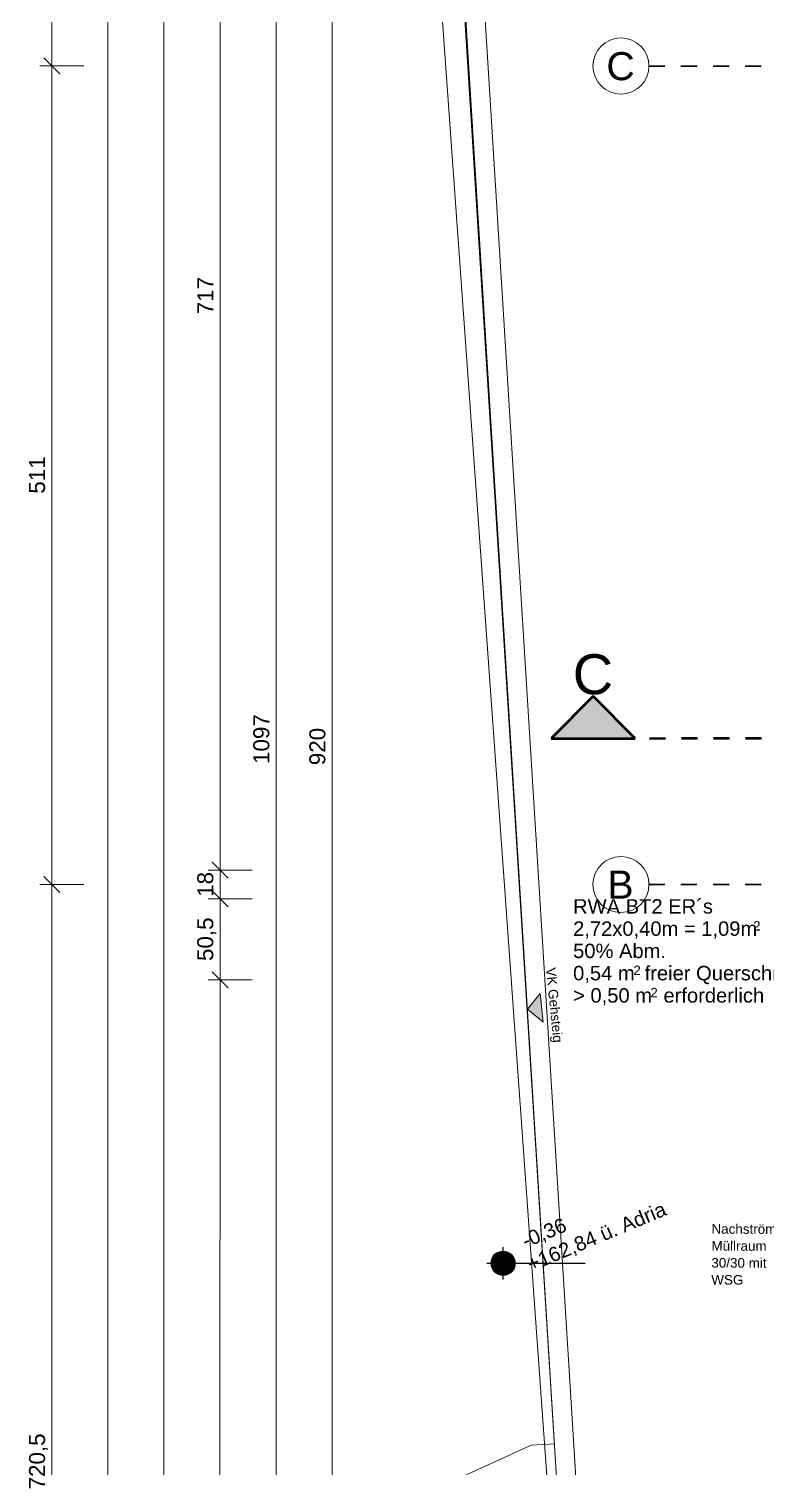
# Model space of a CAD drawing. Header units: metres. Extents: x -67.4 to -19.1, y 43.9 to 93.
# Drawn here: x -60.12 to -55.51, y 51.47 to 60.46 of the extents above; entities that cross this region are included whole.
import ezdxf

# ---------------------------------------------------------------- set-up
doc = ezdxf.new("R2010")
doc.units = ezdxf.units.M
doc.linetypes.add('Achse', pattern=[0.009, 0.005, -0.002, 0, -0.002])
doc.linetypes.add('Strich Punkt Mittel', pattern=[0.015875, 0.00635, -0.004763, 0, -0.004763])
for name, color, linetype, lineweight in [('A-DETL-GENF_', 92, 'Continuous', 13), ('A-DETL-THIN', 151, 'Continuous', 5), ('A_2D', 7, 'Continuous', 13), ('A_Bemassung-50_', 4, 'Continuous', 9), ('A_Bemassung_', 4, 'Continuous', 9), ('A_Beschriftung_', 7, 'Continuous', 9), ('A_Raster_', 1, 'Continuous', 9), ('G-ANNO-DIMS_', 111, 'Continuous', 9), ('G-ANNO-SYMB_', 111, 'Continuous', 9), ('Geländevolumenkörper', 7, 'Continuous', 5), ('Sekundäre Höhenlinien', 250, 'Continuous', 5), ('Text', 130, 'Continuous', 9)]:
    doc.layers.add(name, color=color, linetype=linetype, lineweight=lineweight)
doc.styles.add('Arial_1', font='arial.ttf', dxfattribs={"height": 0.175})
doc.styles.add('Arial_2', font='arial.ttf', dxfattribs={"height": 0.09})
doc.styles.add('Arial_4', font='arial.ttf', dxfattribs={"height": 0.05849})
doc.styles.add('Arial_5', font='arial.ttf', dxfattribs={"height": 0.1})
doc.styles.add('Arial_6', font='arial.ttf', dxfattribs={"height": 0.06})
doc.styles.add('Arial_8', font='arial.ttf', dxfattribs={"height": 0.25})
doc.dimstyles.new('WGA-Bemaßung', dxfattribs={"dimscale": 0.3048, "dimtxt": 0.102026, "dimasz": 0.328084, "dimexe": 0.246063, "dimexo": 0.0625, "dimgap": 0.04101, "dimtad": 1, "dimdec": 1, "dimlfac": 100, "dimrnd": 0.5, "dimdsep": 46, "dimtxsty": 'Arial_5', "dimblk1": 'OBLIQUE', "dimblk2": 'OBLIQUE', "dimsah": 1, "dimcen": 0.09, "dimdle": 0.246063, "dimazin": 2, "dimtfac": 1, "dimtdec": 4, "dimtix": 1, "dimtmove": 0, "dimatfit": 3, "dimfxl": 0.656168, "dimfxlon": 1, "dimtvp": 1, "dimtolj": 1, "dimtzin": 0, "dimarcsym": 2})

# ---------------------------------------------------------------- blocks, each defined once
blk = doc.blocks.new('Raster - BS_Achse-112124-263_PP_00EG_BT2')
at = {"layer": 'A_Beschriftung_'}
blk.add_circle((0, 0), 0.0035, dxfattribs=at)
blk = doc.blocks.new('DIMBLOCK50-263_PP_00EG_BT2')
at = {"layer": 'A_Bemassung-50_', "lineweight": 35, "transparency": 16777216}
for p, q in [((-59.9714, 62.6217), (-60.0214, 62.6717)), ((-59.9714, 62.6217), (-59.9214, 62.5717)), ((-59.9714, 60.229), (-60.0214, 60.279)), ((-59.9714, 60.229), (-59.9214, 60.179))]:
    blk.add_line(p, q, dxfattribs=at)
at = {"layer": 'A_Bemassung-50_', "transparency": 16777216}
for p, q in [((-59.9714, 62.6217), (-60.0464, 62.6217)), ((-59.9714, 62.6217), (-59.9714, 60.229)), ((-59.9714, 62.6217), (-59.7714, 62.6217)), ((-59.9714, 60.229), (-60.0464, 60.229)), ((-59.9714, 60.229), (-59.7714, 60.229))]:
    blk.add_line(p, q, dxfattribs=at)
at = {"layer": 'A_Bemassung-50_', "color": 0, "transparency": 16777216, "insert": (-60.1137, 61.2519), "char_height": 0.1, "width": 0.416266, "attachment_point": 1, "rotation": 90, "line_spacing_factor": 0.941778, "style": 'Arial_5'}
blk.add_mtext('239,5', dxfattribs=at)
blk = doc.blocks.new('_Oblique')
at = {"color": 0, "linetype": 'ByBlock', "lineweight": -2}
blk.add_line((-0.5, -0.5), (0.5, 0.5), dxfattribs=at)
blk = doc.blocks.new('DIMBLOCK51-263_PP_00EG_BT2')
at = {"layer": 'A_Bemassung-50_', "transparency": 16777216}
for p, q in [((-59.9714, 60.229), (-60.0464, 60.229)), ((-59.9714, 60.229), (-59.9716, 55.119)), ((-59.9714, 60.229), (-59.7714, 60.229)), ((-59.9716, 55.119), (-60.0466, 55.119)), ((-59.9716, 55.119), (-59.7716, 55.119))]:
    blk.add_line(p, q, dxfattribs=at)
at = {"layer": 'A_Bemassung-50_', "lineweight": 35, "transparency": 16777216}
for p, q in [((-59.9714, 60.229), (-60.0214, 60.279)), ((-59.9714, 60.229), (-59.9214, 60.179)), ((-59.9716, 55.119), (-60.0216, 55.169)), ((-59.9716, 55.119), (-59.9216, 55.069))]:
    blk.add_line(p, q, dxfattribs=at)
at = {"layer": 'A_Bemassung-50_', "color": 0, "transparency": 16777216, "insert": (-60.1138, 57.5587), "char_height": 0.1, "width": 0.276883, "attachment_point": 1, "rotation": 90, "line_spacing_factor": 0.941778, "style": 'Arial_5'}
blk.add_mtext('511', dxfattribs=at)
blk = doc.blocks.new('DIMBLOCK52-263_PP_00EG_BT2')
at = {"layer": 'A_Bemassung-50_', "transparency": 16777216}
for p, q in [((-59.9716, 55.119), (-60.0466, 55.119)), ((-59.9716, 55.119), (-59.9718, 47.9127)), ((-59.9716, 55.119), (-59.7716, 55.119)), ((-59.9718, 47.9127), (-60.0468, 47.9127)), ((-59.9718, 47.9127), (-59.7718, 47.9127))]:
    blk.add_line(p, q, dxfattribs=at)
at = {"layer": 'A_Bemassung-50_', "lineweight": 35, "transparency": 16777216}
for p, q in [((-59.9716, 55.119), (-60.0216, 55.169)), ((-59.9716, 55.119), (-59.9216, 55.069)), ((-59.9718, 47.9127), (-60.0218, 47.9627)), ((-59.9718, 47.9127), (-59.9218, 47.8627))]:
    blk.add_line(p, q, dxfattribs=at)
at = {"layer": 'A_Bemassung-50_', "color": 0, "transparency": 16777216, "insert": (-60.114, 51.3424), "char_height": 0.1, "width": 0.416266, "attachment_point": 1, "rotation": 90, "line_spacing_factor": 0.941778, "style": 'Arial_5'}
blk.add_mtext('720,5', dxfattribs=at)
blk = doc.blocks.new('DIMBLOCK54-263_PP_00EG_BT2')
at = {"layer": 'A_Bemassung-50_', "transparency": 16777216}
for p, q in [((-59.6207, 83.3151), (-59.6218, 47.577)), ((-59.6207, 83.2401), (-59.6957, 83.2401)), ((-59.6207, 83.2401), (-59.4207, 83.2401)), ((-59.6218, 47.652), (-59.6968, 47.652)), ((-59.6218, 47.652), (-59.4218, 47.652))]:
    blk.add_line(p, q, dxfattribs=at)
at = {"layer": 'A_Bemassung-50_', "lineweight": 35, "transparency": 16777216}
for p, q in [((-59.6207, 83.2401), (-59.6707, 83.2901)), ((-59.6207, 83.2401), (-59.5707, 83.1901)), ((-59.6218, 47.652), (-59.6718, 47.702)), ((-59.6218, 47.652), (-59.5718, 47.602))]:
    blk.add_line(p, q, dxfattribs=at)
at = {"layer": 'A_Bemassung-50_', "color": 0, "transparency": 16777216, "insert": (-59.7636, 65.2922), "char_height": 0.1, "width": 0.369177, "attachment_point": 1, "rotation": 90, "line_spacing_factor": 0.941778, "style": 'Arial_5'}
blk.add_mtext('3559', dxfattribs=at)
blk = doc.blocks.new('DIMBLOCK57-263_PP_00EG_BT2')
at = {"layer": 'A_Bemassung-50_', "transparency": 16777216}
for p, q in [((-59.2708, 80.5194), (-59.3458, 80.5194)), ((-59.2708, 80.5194), (-59.2718, 47.577)), ((-59.2708, 80.5194), (-59.0708, 80.5194)), ((-59.2718, 47.652), (-59.3468, 47.652)), ((-59.2718, 47.652), (-59.0718, 47.652))]:
    blk.add_line(p, q, dxfattribs=at)
at = {"layer": 'A_Bemassung-50_', "lineweight": 35, "transparency": 16777216}
for p, q in [((-59.2708, 80.5194), (-59.3208, 80.5694)), ((-59.2708, 80.5194), (-59.2208, 80.4694)), ((-59.2718, 47.652), (-59.3218, 47.702)), ((-59.2718, 47.652), (-59.2218, 47.602))]:
    blk.add_line(p, q, dxfattribs=at)
at = {"layer": 'A_Bemassung-50_', "color": 0, "transparency": 16777216, "insert": (-59.4136, 63.8738), "char_height": 0.1, "width": 0.50856, "attachment_point": 1, "rotation": 90, "line_spacing_factor": 0.941778, "style": 'Arial_5'}
blk.add_mtext('3286,5', dxfattribs=at)
blk = doc.blocks.new('DIMBLOCK98-263_PP_00EG_BT2')
at = {"layer": 'A_Bemassung-50_', "lineweight": 35, "transparency": 16777216}
for p, q in [((-58.5714, 61.5092), (-58.6214, 61.5592)), ((-58.5714, 61.5092), (-58.5214, 61.4592)), ((-58.5717, 50.5415), (-58.6217, 50.5915)), ((-58.5717, 50.5415), (-58.5217, 50.4915))]:
    blk.add_line(p, q, dxfattribs=at)
at = {"layer": 'A_Bemassung-50_', "transparency": 16777216}
for p, q in [((-58.5714, 61.5092), (-58.6464, 61.5092)), ((-58.5717, 50.5415), (-58.5714, 61.5092)), ((-58.5714, 61.5092), (-58.3714, 61.5092)), ((-58.5717, 50.5415), (-58.6467, 50.5415)), ((-58.5717, 50.5415), (-58.3717, 50.5415))]:
    blk.add_line(p, q, dxfattribs=at)
at = {"layer": 'A_Bemassung-50_', "color": 0, "transparency": 16777216, "insert": (-58.7139, 55.8715), "char_height": 0.1, "width": 0.369177, "attachment_point": 1, "rotation": 90, "line_spacing_factor": 0.941778, "style": 'Arial_5'}
blk.add_mtext('1097', dxfattribs=at)
blk = doc.blocks.new('DIMBLOCK114-263_PP_00EG_BT2')
at = {"layer": 'A_Bemassung-50_', "lineweight": 35, "transparency": 16777216}
for p, q in [((-58.9216, 54.524), (-58.9716, 54.574)), ((-58.9216, 54.524), (-58.8716, 54.474)), ((-58.9218, 48.0141), (-58.9718, 48.0641)), ((-58.9218, 48.0141), (-58.8718, 47.9641))]:
    blk.add_line(p, q, dxfattribs=at)
at = {"layer": 'A_Bemassung-50_', "transparency": 16777216}
for p, q in [((-58.9216, 54.524), (-58.9966, 54.524)), ((-58.9218, 48.0141), (-58.9216, 54.524)), ((-58.9216, 54.524), (-58.7216, 54.524)), ((-58.9218, 48.0141), (-58.9968, 48.0141)), ((-58.9218, 48.0141), (-58.7218, 48.0141))]:
    blk.add_line(p, q, dxfattribs=at)
at = {"layer": 'A_Bemassung-50_', "color": 0, "transparency": 16777216, "insert": (-59.064, 51.1537), "char_height": 0.1, "width": 0.276883, "attachment_point": 1, "rotation": 90, "line_spacing_factor": 0.941778, "style": 'Arial_5'}
blk.add_mtext('651', dxfattribs=at)
blk = doc.blocks.new('DIMBLOCK115-263_PP_00EG_BT2')
at = {"layer": 'A_Bemassung-50_', "transparency": 16777216}
for p, q in [((-58.9216, 55.029), (-58.9966, 55.029)), ((-58.9216, 54.524), (-58.9216, 55.029)), ((-58.9216, 55.029), (-58.7216, 55.029)), ((-58.9216, 54.524), (-58.9966, 54.524)), ((-58.9216, 54.524), (-58.7216, 54.524))]:
    blk.add_line(p, q, dxfattribs=at)
at = {"layer": 'A_Bemassung-50_', "lineweight": 35, "transparency": 16777216}
for p, q in [((-58.9216, 55.029), (-58.9716, 55.079)), ((-58.9216, 55.029), (-58.8716, 54.979)), ((-58.9216, 54.524), (-58.9716, 54.574)), ((-58.9216, 54.524), (-58.8716, 54.474))]:
    blk.add_line(p, q, dxfattribs=at)
at = {"layer": 'A_Bemassung-50_', "color": 0, "transparency": 16777216, "insert": (-59.0639, 54.6415), "char_height": 0.1, "width": 0.323972, "attachment_point": 1, "rotation": 90, "line_spacing_factor": 0.941778, "style": 'Arial_5'}
blk.add_mtext('50,5', dxfattribs=at)
blk = doc.blocks.new('DIMBLOCK116-263_PP_00EG_BT2')
at = {"layer": 'A_Bemassung-50_', "transparency": 16777216}
for p, q in [((-58.9216, 55.209), (-58.9966, 55.209)), ((-58.9216, 55.029), (-58.9216, 55.209)), ((-58.9216, 55.209), (-58.7216, 55.209)), ((-58.9216, 55.029), (-58.9966, 55.029)), ((-58.9216, 55.029), (-58.7216, 55.029))]:
    blk.add_line(p, q, dxfattribs=at)
at = {"layer": 'A_Bemassung-50_', "lineweight": 35, "transparency": 16777216}
for p, q in [((-58.9216, 55.209), (-58.9716, 55.259)), ((-58.9216, 55.209), (-58.8716, 55.159)), ((-58.9216, 55.029), (-58.9716, 55.079)), ((-58.9216, 55.029), (-58.8716, 54.979))]:
    blk.add_line(p, q, dxfattribs=at)
at = {"layer": 'A_Bemassung-50_', "color": 0, "transparency": 16777216, "insert": (-59.0639, 55.0421), "char_height": 0.1, "width": 0.184588, "attachment_point": 1, "rotation": 90, "line_spacing_factor": 0.941778, "style": 'Arial_5'}
blk.add_mtext('18', dxfattribs=at)
blk = doc.blocks.new('DIMBLOCK117-263_PP_00EG_BT2')
at = {"layer": 'A_Bemassung-50_', "transparency": 16777216}
for p, q in [((-58.9214, 62.3792), (-58.9964, 62.3792)), ((-58.9216, 55.209), (-58.9214, 62.3792)), ((-58.9214, 62.3792), (-58.7214, 62.3792)), ((-58.9216, 55.209), (-58.9966, 55.209)), ((-58.9216, 55.209), (-58.7216, 55.209))]:
    blk.add_line(p, q, dxfattribs=at)
at = {"layer": 'A_Bemassung-50_', "lineweight": 35, "transparency": 16777216}
for p, q in [((-58.9214, 62.3792), (-58.9714, 62.4292)), ((-58.9214, 62.3792), (-58.8714, 62.3292)), ((-58.9216, 55.209), (-58.9716, 55.259)), ((-58.9216, 55.209), (-58.8716, 55.159))]:
    blk.add_line(p, q, dxfattribs=at)
at = {"layer": 'A_Bemassung-50_', "color": 0, "transparency": 16777216, "insert": (-59.0638, 58.6787), "char_height": 0.1, "width": 0.276883, "attachment_point": 1, "rotation": 90, "line_spacing_factor": 0.941778, "style": 'Arial_5'}
blk.add_mtext('717', dxfattribs=at)
blk = doc.blocks.new('Höhenkoten - 018-7698952-263_PP_00EG_BT2')
at = {"layer": 'G-ANNO-DIMS_'}
h = blk.add_hatch(color=256, dxfattribs=at)
edge = h.paths.add_edge_path()
edge.add_line((0, 0), (0, -0.0015))
edge.add_arc((0, 0), 0.0015, 180, 270, ccw=False)
edge.add_line((-0.0015, 0), (0, 0))
h = blk.add_hatch(color=256, dxfattribs=at)
edge = h.paths.add_edge_path()
edge.add_line((0, 0), (0, 0.0015))
edge.add_arc((0, 0), 0.0015, 0, 90, ccw=False)
edge.add_line((0.0015, 0), (0, 0))
for p, q in [((0, 0), (0, 0.002)), ((-0.002, 0), (0.01024, 0)), ((0, 0), (0, -0.002))]:
    blk.add_line(p, q, dxfattribs=at)
blk.add_circle((0, 0), 0.0015, dxfattribs=at)
blk = doc.blocks.new('Höhenkoten - 018-55641-263_PP_00EG_BT2')
at = {"layer": 'G-ANNO-DIMS_'}
h = blk.add_hatch(color=256, dxfattribs=at)
edge = h.paths.add_edge_path()
edge.add_line((0, 0), (0, -0.0015))
edge.add_arc((0, 0), 0.0015, 180, 270, ccw=False)
edge.add_line((-0.0015, 0), (0, 0))
h = blk.add_hatch(color=256, dxfattribs=at)
edge = h.paths.add_edge_path()
edge.add_line((0, 0), (0, 0.0015))
edge.add_arc((0, 0), 0.0015, 0, 90, ccw=False)
edge.add_line((0.0015, 0), (0, 0))
for p, q in [((0, 0), (0, 0.002)), ((-0.002, 0), (0.01024, 0)), ((0, 0), (0, -0.002))]:
    blk.add_line(p, q, dxfattribs=at)
blk.add_circle((0, 0), 0.0015, dxfattribs=at)
blk = doc.blocks.new('Schnitt - 100_Gebaeudeschnitt-1260755-263_PP_00EG_BT2')
at = {"layer": 'G-ANNO-SYMB_'}
blk.add_hatch(color=256, dxfattribs=at).paths.add_polyline_path([(-0.00829, 0), (-0.00305, 0.00525), (0.0022, 0)])
at = {"layer": 'G-ANNO-SYMB_', "lineweight": 70}
for p, q in [((-0.00305, 0.00525), (-0.00829, 0)), ((0.0022, 0), (-0.00305, 0.00525)), ((-0.00829, 0), (0.0022, 0))]:
    blk.add_line(p, q, dxfattribs=at)
blk = doc.blocks.new('DIMBLOCK323-263_PP_00EG_BT2')
at = {"layer": 'A_Bemassung-50_', "transparency": 16777216}
for p, q in [((-58.2214, 60.5792), (-58.2964, 60.5792)), ((-58.2214, 60.5792), (-58.2217, 51.379)), ((-58.2214, 60.5792), (-58.0214, 60.5792)), ((-58.2217, 51.379), (-58.2967, 51.379)), ((-58.2217, 51.379), (-58.0217, 51.379))]:
    blk.add_line(p, q, dxfattribs=at)
at = {"layer": 'A_Bemassung-50_', "lineweight": 35, "transparency": 16777216}
for p, q in [((-58.2214, 60.5792), (-58.2714, 60.6292)), ((-58.2214, 60.5792), (-58.1714, 60.5292)), ((-58.2217, 51.379), (-58.2717, 51.429)), ((-58.2217, 51.379), (-58.1717, 51.329))]:
    blk.add_line(p, q, dxfattribs=at)
at = {"layer": 'A_Bemassung-50_', "color": 0, "transparency": 16777216, "insert": (-58.3639, 55.8637), "char_height": 0.1, "width": 0.276883, "attachment_point": 1, "rotation": 90, "line_spacing_factor": 0.941778, "style": 'Arial_5'}
blk.add_mtext('920', dxfattribs=at)

msp = doc.modelspace()

# ---------------------------------------------------------------- hatches: boundary and pattern name
at = {"layer": 'A-DETL-GENF_'}
msp.add_hatch(color=7, dxfattribs=at).paths.add_polyline_path([(-56.9044, 54.2598), (-56.9221, 54.439), (-57.0028, 54.3406)])

# ---------------------------------------------------------------- linework, layer by layer
at = {"layer": 'A-DETL-THIN'}
msp.add_line((-56.7302, 49.9585), (-57.9479, 69.3491), dxfattribs=at)
at = {"layer": 'A_2D', "lineweight": 18}
msp.add_line((-56.4021, 44.7333), (-59.107, 82.4773), dxfattribs=at)
at = {"layer": 'A_2D', "lineweight": 5}
for p, q in [((-56.9221, 54.439), (-57.0028, 54.3406)), ((-56.9044, 54.2598), (-56.9221, 54.439)), ((-57.0028, 54.3406), (-56.9044, 54.2598))]:
    msp.add_line(p, q, dxfattribs=at)
at = {"layer": 'A_Raster_', "linetype": 'Strich Punkt Mittel', "lineweight": 35}
for p, q in [((-56.2435, 60.2289), (-25.8358, 60.228)), ((-56.2436, 55.1189), (-25.836, 55.118))]:
    msp.add_line(p, q, dxfattribs=at)
at = {"layer": 'G-ANNO-SYMB_', "linetype": 'Achse', "lineweight": 70}
msp.add_line((-56.4399, 56.0314), (-46.7419, 56.0366), dxfattribs=at)
at = {"layer": 'Geländevolumenkörper', "color": 250}
for p, q in [((-58.231, 74.0823), (-56.7302, 49.9585)), ((-56.6105, 49.9664), (-58.1134, 74.1239))]:
    msp.add_line(p, q, dxfattribs=at)
at = {"layer": 'Sekundäre Höhenlinien'}
for p, q in [((-57.4009, 51.426), (-56.9788, 51.6183)), ((-56.9788, 51.6183), (-56.834, 51.6273))]:
    msp.add_line(p, q, dxfattribs=at)

# ---------------------------------------------------------------- block references
at = {"layer": 'A_Beschriftung_', "xscale": 49.99999999999998, "yscale": 49.99999999999998, "zscale": 49.99999999999998}
for p, rotation in [((-56.4185, 60.2289), 269.9982758784546), ((-56.4186, 55.1189), 269.9982758784547)]:
    msp.add_blockref('Raster - BS_Achse-112124-263_PP_00EG_BT2', p, dxfattribs=dict(at, rotation=rotation))
at = {"layer": 'G-ANNO-DIMS_', "extrusion": (0, 0, -1), "xscale": 49.99999999999998, "yscale": 49.99999999999998, "zscale": 49.99999999999998, "rotation": 180}
msp.add_blockref('Höhenkoten - 018-55641-263_PP_00EG_BT2', (57.156, 52.755), dxfattribs=at)
at = {"layer": 'G-ANNO-DIMS_', "xscale": 49.99999999999998, "yscale": 49.99999999999998, "zscale": 49.99999999999998}
msp.add_blockref('Höhenkoten - 018-7698952-263_PP_00EG_BT2', (-57.153, 52.7538), dxfattribs=at)
at = {"layer": 'G-ANNO-SYMB_', "xscale": 49.99999999999998, "yscale": 49.99999999999998, "zscale": 49.99999999999998, "rotation": 0.0308852449162074}
msp.add_blockref('Schnitt - 100_Gebaeudeschnitt-1260755-263_PP_00EG_BT2', (-56.4399, 56.0314), dxfattribs=at)

# ---------------------------------------------------------------- texts
at = {"layer": 'A_Beschriftung_', "char_height": 0.175, "attachment_point": 1, "style": 'Arial_1'}
for s, insert, width in [('C', (-56.5092, 60.3155), 0.216456), ('B', (-56.5026, 55.2055), 0.200422)]:
    msp.add_mtext(s, dxfattribs=dict(at, insert=insert, width=width))
at = {"layer": 'G-ANNO-DIMS_', "char_height": 0.09, "attachment_point": 1, "rotation": 22.64, "line_spacing_factor": 0.941778, "style": 'Arial_2'}
for s, insert, width in [('+162,84 ü. Adria', (-57.0157, 52.7846), 1.107329), ('-0,36', (-57.0482, 52.9312), 0.342666)]:
    msp.add_mtext(s, dxfattribs=dict(at, insert=insert, width=width))
at = {"layer": 'G-ANNO-SYMB_', "insert": (-56.7193, 56.5566), "char_height": 0.25, "width": 0.30865, "attachment_point": 1, "style": 'Arial_8'}
msp.add_mtext('C', dxfattribs=at)
at = {"layer": 'Text', "color": 7, "attachment_point": 1}
for s, insert, char_height, width, style in [('RWA BT2 ER´s', (-56.7171, 55.0274), 0.09, 1.046202, 'Arial_2'), ('2,72x0,40m = 1,09m', (-56.7171, 54.8885), 0.09, 1.362869, 'Arial_2'), ('2', (-55.5926, 54.8903), 0.0585, 0.056118, 'Arial_4'), ('50% Abm.', (-56.7171, 54.7496), 0.09, 0.689451, 'Arial_2'), ('0,54 m', (-56.7171, 54.6107), 0.09, 0.456962, 'Arial_2'), ('2 ', (-56.34, 54.6125), 0.05849, 0.084177, 'Arial_4'), ('freier Querschnitt', (-56.2706, 54.6107), 0.09, 1.118354, 'Arial_2'), ('> 0,50 m', (-56.7171, 54.4718), 0.09, 0.585232, 'Arial_2'), ('2', (-56.2342, 54.4736), 0.0585, 0.056118, 'Arial_4'), (' erforderlich', (-56.1879, 54.4718), 0.09, 0.76962, 'Arial_2')]:
    msp.add_mtext(s, dxfattribs=dict(at, insert=insert, char_height=char_height, width=width, style=style))
at = {"layer": 'Text', "color": 7, "char_height": 0.06, "attachment_point": 1, "style": 'Arial_6'}
for s, insert, width, rotation in [('VK Gehsteig', (-56.8271, 54.6033), 0.609283, 275.64), ('Nachströmung ', (-55.8531, 52.9991), 0.729536, 359.7927), ('Müllraum', (-55.8534, 52.8933), 0.444937, 359.7927), ('30/30 mit ', (-55.8538, 52.7874), 0.481013, 359.7927), ('WSG', (-55.8542, 52.6816), 0.268565, 359.7927)]:
    msp.add_mtext(s, dxfattribs=dict(at, insert=insert, width=width, rotation=rotation))

# ---------------------------------------------------------------- dimensions: what is measured, and where the dimension line sits
at = {"layer": 'A_Bemassung_'}
for base, p1, p2, override, picture, middle in [((-59.6218, 47.652), (-59.4207, 83.2401), (-59.4218, 47.652), {"dimpost": '<>', "dimfxl": 35.588041}, 'DIMBLOCK54-263_PP_00EG_BT2', (-59.6849, 65.446)), ((-59.2718, 47.652), (-59.0708, 80.5194), (-59.0718, 47.652), {"dimpost": '<>', "dimfxl": 32.867436}, 'DIMBLOCK57-263_PP_00EG_BT2', (-59.3349, 64.0857)), ((-59.9714, 60.229), (-59.7714, 62.6217), (-59.7714, 60.229), {"dimpost": '<>', "dimfxl": 2.392723}, 'DIMBLOCK50-263_PP_00EG_BT2', (-60.035, 61.4254)), ((-58.9214, 62.3792), (-58.7216, 55.209), (-58.7214, 62.3792), {"dimpost": '<>', "dimfxl": 7.170212}, 'DIMBLOCK117-263_PP_00EG_BT2', (-58.9842, 58.7941)), ((-58.5714, 61.5092), (-58.3717, 50.5415), (-58.3714, 61.5092), {"dimpost": '<>', "dimfxl": 10.967712}, 'DIMBLOCK98-263_PP_00EG_BT2', (-58.6351, 56.0253)), ((-58.2217, 51.379), (-58.0214, 60.5792), (-58.0217, 51.379), {"dimpost": '<>', "dimfxl": 9.200212}, 'DIMBLOCK323-263_PP_00EG_BT2', (-58.2851, 55.9791)), ((-59.9716, 55.119), (-59.7714, 60.229), (-59.7716, 55.119), {"dimpost": '<>', "dimfxl": 5.11}, 'DIMBLOCK51-263_PP_00EG_BT2', (-60.0351, 57.674)), ((-58.9216, 55.209), (-58.7216, 55.029), (-58.7216, 55.209), {"dimpost": '<>', "dimfxl": 0.18}, 'DIMBLOCK116-263_PP_00EG_BT2', (-58.9851, 55.119)), ((-59.9718, 47.9127), (-59.7716, 55.119), (-59.7718, 47.9127), {"dimpost": '<>', "dimfxl": 7.20631}, 'DIMBLOCK52-263_PP_00EG_BT2', (-60.0353, 51.5159)), ((-58.9216, 55.029), (-58.7216, 54.524), (-58.7216, 55.029), {"dimpost": '<>', "dimfxl": 0.505}, 'DIMBLOCK115-263_PP_00EG_BT2', (-58.9852, 54.7765)), ((-58.9216, 54.524), (-58.7218, 48.0141), (-58.7216, 54.524), {"dimpost": '<>', "dimfxl": 6.509849}, 'DIMBLOCK114-263_PP_00EG_BT2', (-58.9853, 51.2691))]:
    dim = msp.add_linear_dim(base=base, p1=p1, p2=p2, angle=89.99828, dimstyle='WGA-Bemaßung', override=override, dxfattribs=at)
    dim.commit()
    dim.dimension.update_dxf_attribs({"geometry": picture, "text_midpoint": middle})

doc.saveas('drawing.dxf')
